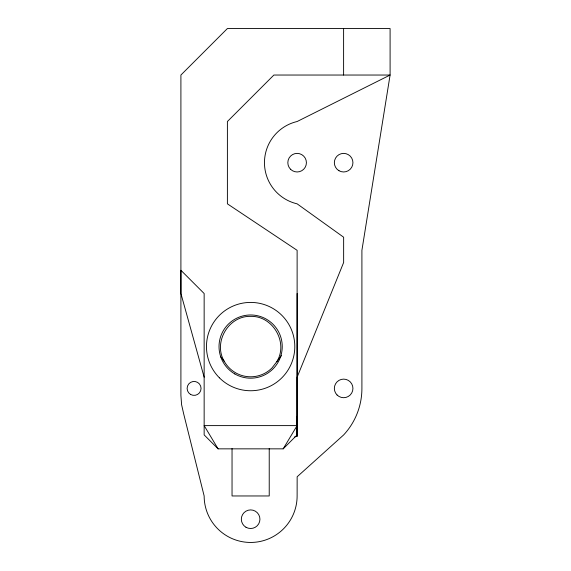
<?xml version="1.0" encoding="UTF-8"?>
<svg xmlns="http://www.w3.org/2000/svg" width="571" height="571" viewBox="0 0 571 571"><rect width="100%" height="100%" fill="white"/><g stroke="black" fill="none" stroke-linecap="round" stroke-linejoin="round"><path stroke-width="0.86" d="M204.147 377.195L180.907 293.523L180.907 270.276L204.147 293.523L204.147 434.902L218.093 448.849L283.173 448.849L297.12 434.902L297.12 293.523M276.807 361.686C288.548 342.686 272.967 315.692 250.633 316.363C228.307 315.692 212.719 342.686 224.467 361.686A30.213 30.213 0 0 0 272.003 367.945L281.467 355.605M283.173 448.849L297.12 425.609L204.147 425.609L218.093 448.849M294.65 436.936L297.198 436.208L297.12 377.195L343.642 262.503L343.642 237.215L297.12 203.833A42.261 42.261 0 0 1 297.12 121.523L390.093 75.037L390.093 28.55L227.394 28.55L180.907 75.037L180.907 395.389L181.592 404.668L183.648 413.747L204.147 495.963A46.487 46.487 0 0 0 250.633 542.45A46.487 46.487 0 0 0 297.12 495.963L297.148 476.778L343.678 434.902A68.284 68.284 0 0 0 361.907 388.401L361.907 250.319L390.093 75.037L273.88 75.037L227.394 121.523L227.394 203.833L297.12 250.319L297.12 434.902M220.834 356.961L224.467 361.686M297.12 416.309L297.198 436.208M343.606 28.55L343.606 75.037M269.226 448.585L269.226 495.963L232.04 495.963L232.04 448.585M190.6 394.454A6.973 6.973 0 0 0 201.056 388.416A6.973 6.973 0 0 0 190.6 382.377A6.973 6.973 0 0 0 190.6 394.454M245.987 527.261A9.3 9.3 0 0 0 259.933 519.21A9.3 9.3 0 0 0 245.987 511.152A9.3 9.3 0 0 0 245.987 527.261M337.076 394.996A9.3 9.3 0 0 0 352.621 390.814A9.3 9.3 0 0 0 341.23 379.437A9.3 9.3 0 0 0 337.076 394.996M234.831 373.955A31.612 31.612 0 0 0 282.245 346.583A31.612 31.612 0 0 0 234.831 319.203A31.612 31.612 0 0 0 234.831 373.955M219.407 377.809A44.16 44.16 0 0 0 293.294 358.01A44.16 44.16 0 0 0 239.206 303.922A44.16 44.16 0 0 0 219.407 377.809M290.546 169.252A9.3 9.3 0 0 0 306.099 165.083A9.3 9.3 0 0 0 294.715 153.699A9.3 9.3 0 0 0 290.546 169.252M338.996 170.729A9.3 9.3 0 0 0 352.935 162.678A9.3 9.3 0 0 0 338.996 154.627A9.3 9.3 0 0 0 338.996 170.729"/></g></svg>
